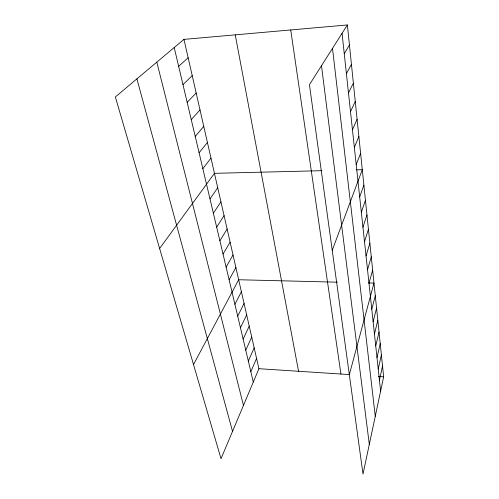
<?xml version="1.0" encoding="UTF-8"?>
<svg xmlns="http://www.w3.org/2000/svg" width="499" height="499" viewBox="0 0 499 499"><rect width="100%" height="100%" fill="white"/><g stroke="black" fill="none" stroke-linecap="round" stroke-linejoin="round"><path stroke-width="0.75" d="M347.373 24.95L383.65 376.814L363.004 474.05L309.442 84.687L347.373 24.95L183.963 39.377L115.35 96.937L221.026 458.718L258.912 368.699L183.963 39.377M379.433 380.219L382.533 365.992M378.23 369.06L381.392 354.939M377.001 357.646L380.226 343.63M375.741 345.969L379.034 332.072M374.456 334.012L377.818 320.246M373.133 321.774L376.57 308.145M371.786 309.243L375.292 295.764M349.331 374.693L373.988 283.083L368.749 282.952M368.986 283.251L372.647 270.102M367.532 269.766L371.275 256.804M366.041 255.943L369.871 243.175M364.513 241.766L368.43 229.209M362.948 227.22L366.958 214.894M361.338 212.293L365.443 200.211M359.685 196.968L363.89 185.148M332.228 250.355L362.293 169.685L356.292 169.835M356.199 164.564L360.609 153.33M354.352 147.423L358.875 136.52M250.835 371.655L256.567 358.388M352.45 129.784L357.091 119.236M248.321 361.033L254.172 347.859M245.758 350.179L251.727 337.106M243.138 339.089L249.226 326.128M350.491 111.626L355.263 101.453M240.456 327.749L246.674 314.906M237.717 316.16L244.061 303.442M348.477 92.926L353.373 83.158M234.91 304.309L241.397 291.728M193.518 364.551L238.672 279.746L337.436 282.185M346.406 73.665L351.433 64.327M229.116 279.783L235.884 267.495M226.116 267.09L233.027 254.964M344.266 53.805L349.431 44.935M223.041 254.091L230.114 242.146M219.897 240.786L227.126 229.029M216.672 227.157L224.07 215.599M213.372 213.192L220.938 201.846M209.985 198.876L217.732 187.761M159.624 248.508L214.451 173.328L321.961 170.683M202.85 168.699L210.977 158.083M199.089 152.775L207.422 142.446M195.221 136.42L203.767 126.397M191.248 119.623L200.018 109.923M187.169 102.357L196.169 93.001M182.971 84.605L192.209 75.611M178.654 66.342L188.142 57.747M258.912 368.699L349.824 374.612M378.336 376.464L383.65 376.814M136.907 78.854L232.522 431.404M156.811 62.157L243.462 405.419M174.213 47.555L253.292 382.053M235.235 34.849L298.564 371.275M290.73 29.952L340.942 374.032M321.493 65.706L369.304 444.372M332.509 48.359L375.267 416.272M342.058 33.321L380.606 391.135"/></g></svg>
